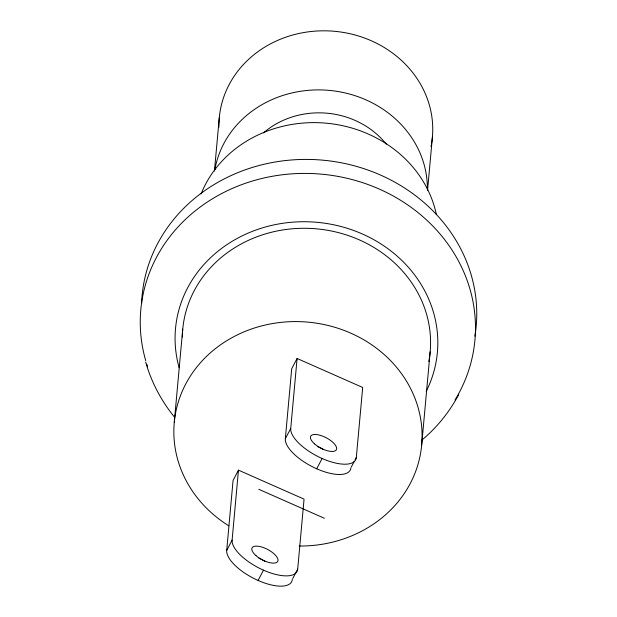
<?xml version="1.0" encoding="UTF-8"?>
<svg xmlns="http://www.w3.org/2000/svg" width="617" height="617" viewBox="0 0 617 617"><rect width="100%" height="100%" fill="white"/><g stroke="black" fill="none" stroke-linecap="round" stroke-linejoin="round"><path stroke-width="0.93" d="M174.256 422.46L182.748 329.162M214.431 171.071L219.29 117.693M292.296 579.402A36.272 14.623 27.7 0 1 258.083 580.45A36.272 14.623 27.7 0 1 226.709 550.41L233.072 480.435L238.47 470.146L304.058 499.138L297.695 569.113L292.705 578.607M226.709 550.41L232.108 540.122L238.47 470.146M350.919 467.732A36.272 14.623 27.7 0 1 316.714 468.789A36.272 14.623 27.7 0 1 285.332 438.741L291.702 368.765L297.101 358.485L362.688 387.476L356.317 457.452L355.076 459.819M285.332 438.741L290.73 428.46L297.101 358.485M427.527 190.614L432.386 137.244M421.666 445.15L430.149 351.852M258.083 580.45L263.482 570.17A36.272 14.623 27.7 0 0 297.695 569.113M316.714 468.789L322.113 458.5A36.272 14.623 27.7 0 0 356.317 457.452M351.335 466.946L354.243 461.408M458.732 394.587C449.508 411.871 437.006 427.434 421.974 440.014M258.793 489.289L324.388 518.28M174.171 416.753C161.168 400.657 151.319 381.977 145.681 362.056M214.816 169.953A106.996 96.568 5.2 0 1 329.301 90.391A106.996 96.568 5.2 0 1 427.365 189.45M218.935 127.171A106.996 96.568 5.2 0 1 334.676 31.305A106.996 96.568 5.2 0 1 431.005 146.622M263.459 132.894A81.606 73.654 5.2 0 1 386.288 144.162M201.088 193.931A122.413 110.482 5.2 0 1 325.838 123.145A122.413 110.482 5.2 0 1 436.396 214.67M141.601 303.387A167.747 151.404 5.2 0 1 324.218 160.304A167.747 151.404 5.2 0 1 474.905 336.188M145.728 360.667A167.747 151.404 5.2 0 1 328.167 174.889A167.747 151.404 5.2 0 1 455.022 399.963M147.633 366.768A167.747 151.404 5.2 0 1 146.784 364.161M179.169 367.809A131.475 118.672 5.2 0 1 317.824 222.382A131.475 118.672 5.2 0 1 426.2 391.355M263.482 570.17A36.272 14.623 27.7 0 1 232.108 540.122M258.885 558.184A14.507 5.854 27.7 0 1 264.855 561.254M322.113 458.5A36.272 14.623 27.7 0 1 290.73 428.46M317.516 446.523A14.507 5.854 27.7 0 1 323.485 449.592M228.853 525.854A124.225 112.124 5.2 0 1 222.159 343.684A124.225 112.124 5.2 0 1 415.249 399.045A124.225 112.124 5.2 0 1 299.206 546.03M182.331 337.152A124.225 112.124 5.2 0 1 317.693 228.946A124.225 112.124 5.2 0 1 428.792 361.539M255.955 555.585A14.507 5.854 27.7 0 0 277.696 561.455A14.507 5.854 27.7 0 0 261.053 546.816A14.507 5.854 27.7 0 0 255.955 555.585M314.577 443.916A14.507 5.854 27.7 0 0 336.327 449.785A14.507 5.854 27.7 0 0 319.675 435.155A14.507 5.854 27.7 0 0 314.577 443.916"/></g></svg>
